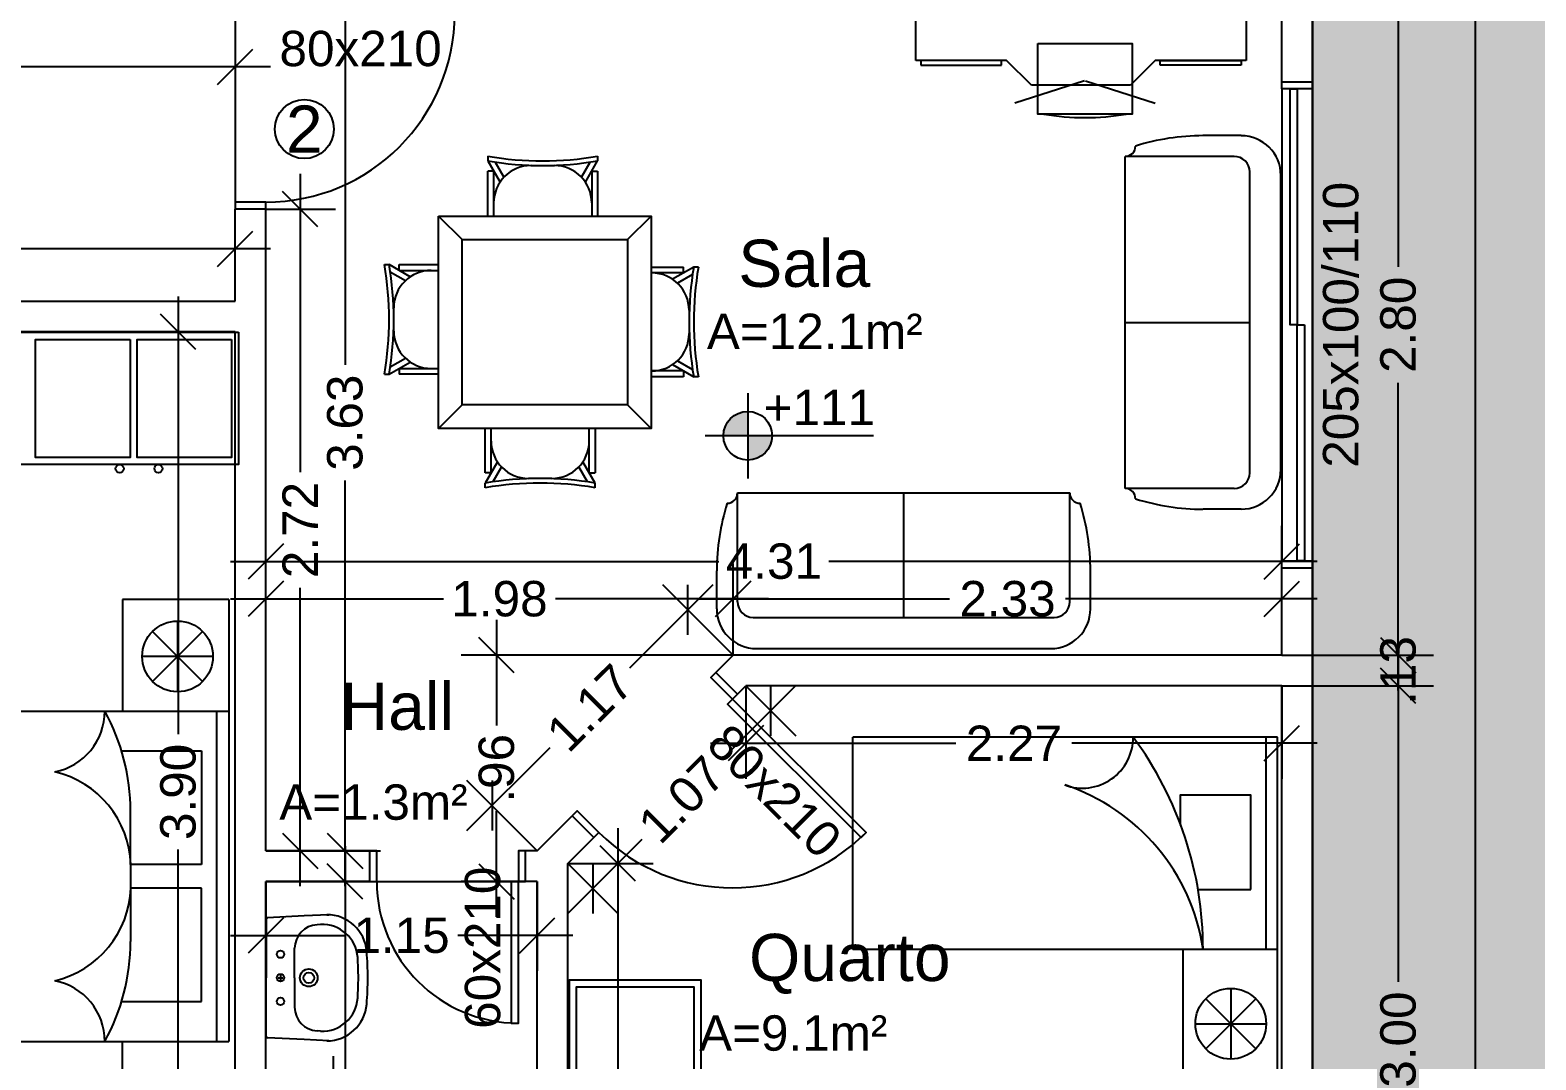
# Model space of a CAD drawing. Extents: x -120 to 178, y 5 to 129.
# Drawn here: x 25.16 to 31.54, y 82.47 to 86.83 of the extents above; entities that cross this region are included whole.
import ezdxf
from ezdxf.enums import TextEntityAlignment as Align

# ---------------------------------------------------------------- set-up
doc = ezdxf.new("R2010")
doc.units = 0
doc.header["$MEASUREMENT"] = 0
doc.layers.get('0').update_dxf_attribs({"linetype": 'CONTINUOUS'})
doc.layers.get('DEFPOINTS').update_dxf_attribs({"linetype": 'CONTINUOUS'})
for name, color, linetype in [('cota', 1, 'CONTINUOUS'), ('janela-porta', 6, 'CONTINUOUS'), ('moveis', 253, 'CONTINUOUS'), ('nivel', 4, 'CONTINUOUS'), ('parede', 2, 'CONTINUOUS'), ('piso', 4, 'CONTINUOUS'), ('texto', 7, 'CONTINUOUS'), ('vegetacao', 82, 'CONTINUOUS')]:
    doc.layers.add(name, color=color, linetype=linetype)
doc.styles.add('ROMANS', font='arial.ttf', dxfattribs={"height": 1.5})
doc.styles.get("Standard").update_dxf_attribs({"font": 'arial.ttf'})
doc.dimstyles.new('cotass', dxfattribs={"dimtxt": 0.15, "dimasz": 0.15, "dimexe": 0.15, "dimexo": 0, "dimgap": 0.05, "dimtad": 0, "dimzin": 4, "dimdsep": 46, "dimtxsty": 'Standard', "dimblk": 'OBLIQUE', "dimcen": 0, "dimdle": 0.15, "dimclrd": 256, "dimclrt": 4, "dimadec": 0, "dimazin": 1, "dimtfac": 1, "dimtix": 1, "dimtofl": 0, "dimtmove": 0, "dimatfit": 3, "dimldrblk": 'OPEN30', "dimfxl": 0, "dimtolj": 1, "dimtzin": 0, "dimlwd": -1, "dimarcsym": 0})

# ---------------------------------------------------------------- blocks, each defined once
blk = doc.blocks.new('_Oblique')
at = {"color": 0, "linetype": 'ByBlock', "lineweight": -2}
blk.add_line((-0.5, -0.5), (0.5, 0.5), dxfattribs=at)
blk = doc.blocks.new('*D160')
at = {"layer": 'cota', "transparency": 16777216}
for p, q in [((30.952, 84.2037), (30.952, 82.7982)), ((30.952, 80.9037), (30.952, 82.3092))]:
    blk.add_line(p, q, dxfattribs=at)
at = {"layer": 'cota', "color": 0, "lineweight": -2, "transparency": 16777216}
for p, q in [((30.4594, 84.0537), (31.102, 84.0537)), ((30.4594, 81.0537), (31.102, 81.0537))]:
    blk.add_line(p, q, dxfattribs=at)
at = {"layer": 'DEFPOINTS', "color": 0, "transparency": 16777216}
for p in [(30.4594, 84.0537), (30.952, 84.0537), (30.4594, 81.0537)]:
    blk.add_point(p, dxfattribs=at)
at = {"layer": 'cota', "transparency": 16777216, "xscale": 0.15, "yscale": 0.15, "zscale": 0.15}
for p, rotation in [((30.952, 84.0537), 90), ((30.952, 81.0537), 270)]:
    blk.add_blockref('_Oblique', p, dxfattribs=dict(at, rotation=rotation))
at = {"layer": 'cota', "color": 4, "transparency": 16777216, "insert": (30.952, 82.5537), "char_height": 0.15, "attachment_point": 5, "rotation": 90}
blk.add_mtext('\\A1;3.00', dxfattribs=at)
blk = doc.blocks.new('_Open30')
at = {"color": 0, "linetype": 'ByBlock', "lineweight": -2}
for p, q in [((-1, 0.268), (0, 0)), ((0, 0), (-1, -0.268)), ((0, 0), (-1, 0))]:
    blk.add_line(p, q, dxfattribs=at)
blk = doc.blocks.new('*D161')
at = {"layer": 'cota', "transparency": 16777216}
for p, q in [((30.952, 84.1837), (30.952, 84.3337)), ((30.952, 84.0537), (30.952, 83.9037))]:
    blk.add_line(p, q, dxfattribs=at)
at = {"layer": 'cota', "color": 0, "lineweight": -2, "transparency": 16777216}
for p, q in [((30.4594, 84.1837), (31.102, 84.1837)), ((30.4594, 84.0537), (31.102, 84.0537))]:
    blk.add_line(p, q, dxfattribs=at)
at = {"layer": 'DEFPOINTS', "color": 0, "transparency": 16777216}
for p in [(30.4594, 84.1837), (30.952, 84.1837), (30.4594, 84.0537)]:
    blk.add_point(p, dxfattribs=at)
at = {"layer": 'cota', "transparency": 16777216, "xscale": 0.15, "yscale": 0.15, "zscale": 0.15}
for p, rotation in [((30.952, 84.1837), 270), ((30.952, 84.0537), 90)]:
    blk.add_blockref('_Oblique', p, dxfattribs=dict(at, rotation=rotation))
at = {"layer": 'cota', "color": 4, "transparency": 16777216, "insert": (30.952, 84.1187), "char_height": 0.15, "attachment_point": 5, "rotation": 90}
blk.add_mtext('\\A1;.13', dxfattribs=at)
blk = doc.blocks.new('*D162')
at = {"layer": 'cota', "transparency": 16777216}
for p, q in [((30.952, 87.1337), (30.952, 85.8295)), ((30.952, 84.0337), (30.952, 85.3379))]:
    blk.add_line(p, q, dxfattribs=at)
at = {"layer": 'cota', "color": 0, "lineweight": -2, "transparency": 16777216}
for p, q in [((30.4594, 86.9837), (31.102, 86.9837)), ((30.4594, 84.1837), (31.102, 84.1837))]:
    blk.add_line(p, q, dxfattribs=at)
at = {"layer": 'DEFPOINTS', "color": 0, "transparency": 16777216}
for p in [(30.4594, 86.9837), (30.952, 86.9837), (30.4594, 84.1837)]:
    blk.add_point(p, dxfattribs=at)
at = {"layer": 'cota', "transparency": 16777216, "xscale": 0.15, "yscale": 0.15, "zscale": 0.15}
for p, rotation in [((30.952, 86.9837), 90), ((30.952, 84.1837), 270)]:
    blk.add_blockref('_Oblique', p, dxfattribs=dict(at, rotation=rotation))
at = {"layer": 'cota', "color": 4, "transparency": 16777216, "insert": (30.952, 85.5837), "char_height": 0.15, "attachment_point": 5, "rotation": 90}
blk.add_mtext('\\A1;2.80', dxfattribs=at)
blk = doc.blocks.new('*D200')
at = {"layer": 'cota', "color": 0, "lineweight": -2, "transparency": 16777216}
for p, q in [((17.2843, 85.6837), (17.2843, 86.0561)), ((26.0244, 85.6837), (26.0244, 86.0561))]:
    blk.add_line(p, q, dxfattribs=at)
at = {"layer": 'cota', "transparency": 16777216}
for p, q in [((17.1343, 85.9061), (20.6759, 85.9061)), ((26.1744, 85.9061), (21.1651, 85.9061))]:
    blk.add_line(p, q, dxfattribs=at)
at = {"layer": 'DEFPOINTS', "color": 0, "transparency": 16777216}
for p in [(26.0244, 85.9061), (17.2843, 85.6837), (26.0244, 85.6837)]:
    blk.add_point(p, dxfattribs=at)
at = {"layer": 'cota', "transparency": 16777216, "xscale": 0.15, "yscale": 0.15, "zscale": 0.15, "rotation": 180}
blk.add_blockref('_Oblique', (17.2843, 85.9061), dxfattribs=at)
at = {"layer": 'cota', "transparency": 16777216, "xscale": 0.15, "yscale": 0.15, "zscale": 0.15}
blk.add_blockref('_Oblique', (26.0244, 85.9061), dxfattribs=at)
at = {"layer": 'cota', "color": 4, "transparency": 16777216, "insert": (20.9205, 85.9061), "char_height": 0.15, "attachment_point": 5}
blk.add_mtext('\\A1;8.74', dxfattribs=at)
blk = doc.blocks.new('*D203')
at = {"layer": 'cota', "color": 0, "lineweight": -2, "transparency": 16777216}
for p, q in [((23.2193, 86.9837), (23.2193, 86.5277)), ((26.0244, 86.9837), (26.0244, 86.5277))]:
    blk.add_line(p, q, dxfattribs=at)
at = {"layer": 'cota', "transparency": 16777216}
for p, q in [((23.0693, 86.6777), (24.3902, 86.6777)), ((26.1744, 86.6777), (24.8535, 86.6777))]:
    blk.add_line(p, q, dxfattribs=at)
at = {"layer": 'DEFPOINTS', "color": 0, "transparency": 16777216}
for p in [(23.2193, 86.9837), (26.0244, 86.9837), (26.0244, 86.6777)]:
    blk.add_point(p, dxfattribs=at)
at = {"layer": 'cota', "transparency": 16777216, "xscale": 0.15, "yscale": 0.15, "zscale": 0.15, "rotation": 180}
blk.add_blockref('_Oblique', (23.2193, 86.6777), dxfattribs=at)
at = {"layer": 'cota', "transparency": 16777216, "xscale": 0.15, "yscale": 0.15, "zscale": 0.15}
blk.add_blockref('_Oblique', (26.0244, 86.6777), dxfattribs=at)
at = {"layer": 'cota', "color": 4, "transparency": 16777216, "insert": (24.6219, 86.6777), "char_height": 0.15, "attachment_point": 5}
blk.add_mtext('\\A1;2.81', dxfattribs=at)
blk = doc.blocks.new('*D207')
at = {"layer": 'cota', "transparency": 16777216}
for p, q in [((26.4898, 83.3737), (26.4898, 82.3848)), ((26.4898, 80.9037), (26.4898, 81.8926))]:
    blk.add_line(p, q, dxfattribs=at)
at = {"layer": 'cota', "color": 0, "lineweight": -2, "transparency": 16777216}
for p, q in [((26.1544, 83.2237), (26.6398, 83.2237)), ((26.1544, 81.0537), (26.6398, 81.0537))]:
    blk.add_line(p, q, dxfattribs=at)
at = {"layer": 'DEFPOINTS', "color": 0, "transparency": 16777216}
for p in [(26.1544, 83.2237), (26.4898, 83.2237), (26.1544, 81.0537)]:
    blk.add_point(p, dxfattribs=at)
at = {"layer": 'cota', "transparency": 16777216, "xscale": 0.15, "yscale": 0.15, "zscale": 0.15}
for p, rotation in [((26.4898, 83.2237), 90), ((26.4898, 81.0537), 270)]:
    blk.add_blockref('_Oblique', p, dxfattribs=dict(at, rotation=rotation))
at = {"layer": 'cota', "color": 4, "transparency": 16777216, "insert": (26.4898, 82.1387), "char_height": 0.15, "attachment_point": 5, "rotation": 90}
blk.add_mtext('\\A1;2.17', dxfattribs=at)
blk = doc.blocks.new('*D208')
at = {"layer": 'cota', "transparency": 16777216}
for p, q in [((26.4898, 87.1337), (26.4898, 85.4135)), ((26.4898, 83.2037), (26.4898, 84.9239))]:
    blk.add_line(p, q, dxfattribs=at)
at = {"layer": 'cota', "color": 0, "lineweight": -2, "transparency": 16777216}
for p, q in [((26.1544, 86.9837), (26.6398, 86.9837)), ((26.1544, 83.3537), (26.6398, 83.3537))]:
    blk.add_line(p, q, dxfattribs=at)
at = {"layer": 'DEFPOINTS', "color": 0, "transparency": 16777216}
for p in [(26.1544, 86.9837), (26.4898, 86.9837), (26.1544, 83.3537)]:
    blk.add_point(p, dxfattribs=at)
at = {"layer": 'cota', "transparency": 16777216, "xscale": 0.15, "yscale": 0.15, "zscale": 0.15}
for p, rotation in [((26.4898, 86.9837), 90), ((26.4898, 83.3537), 270)]:
    blk.add_blockref('_Oblique', p, dxfattribs=dict(at, rotation=rotation))
at = {"layer": 'cota', "color": 4, "transparency": 16777216, "insert": (26.4898, 85.1687), "char_height": 0.15, "attachment_point": 5, "rotation": 90}
blk.add_mtext('\\A1;3.63', dxfattribs=at)
blk = doc.blocks.new('*D243')
at = {"layer": 'cota', "transparency": 16777216}
for p, q in [((25.7828, 85.7037), (25.7828, 83.8482)), ((25.7828, 81.5037), (25.7828, 83.3592))]:
    blk.add_line(p, q, dxfattribs=at)
at = {"layer": 'cota', "color": 0, "lineweight": -2, "transparency": 16777216}
for p, q in [((26.0244, 85.5537), (25.6328, 85.5537)), ((26.0244, 81.6537), (25.6328, 81.6537))]:
    blk.add_line(p, q, dxfattribs=at)
at = {"layer": 'DEFPOINTS', "color": 0, "transparency": 16777216}
for p in [(26.0244, 85.5537), (25.7828, 81.6537), (26.0244, 81.6537)]:
    blk.add_point(p, dxfattribs=at)
at = {"layer": 'cota', "transparency": 16777216, "xscale": 0.15, "yscale": 0.15, "zscale": 0.15}
for p, rotation in [((25.7828, 85.5537), 90), ((25.7828, 81.6537), 270)]:
    blk.add_blockref('_Oblique', p, dxfattribs=dict(at, rotation=rotation))
at = {"layer": 'cota', "color": 4, "transparency": 16777216, "insert": (25.7828, 83.6037), "char_height": 0.15, "attachment_point": 5, "rotation": 90}
blk.add_mtext('\\A1;3.90', dxfattribs=at)
blk = doc.blocks.new('*D255')
at = {"layer": 'cota', "color": 0, "lineweight": -2, "transparency": 16777216}
for p, q in [((28.1344, 84.1837), (28.1344, 84.5717)), ((30.4594, 84.1837), (30.4594, 84.5717))]:
    blk.add_line(p, q, dxfattribs=at)
at = {"layer": 'cota', "transparency": 16777216}
for p, q in [((27.9844, 84.4217), (29.0508, 84.4217)), ((30.6094, 84.4217), (29.543, 84.4217))]:
    blk.add_line(p, q, dxfattribs=at)
at = {"layer": 'DEFPOINTS', "color": 0, "transparency": 16777216}
for p in [(30.4594, 84.4217), (28.1344, 84.1837), (30.4594, 84.1837)]:
    blk.add_point(p, dxfattribs=at)
at = {"layer": 'cota', "transparency": 16777216, "xscale": 0.15, "yscale": 0.15, "zscale": 0.15, "rotation": 180}
blk.add_blockref('_Oblique', (28.1344, 84.4217), dxfattribs=at)
at = {"layer": 'cota', "transparency": 16777216, "xscale": 0.15, "yscale": 0.15, "zscale": 0.15}
blk.add_blockref('_Oblique', (30.4594, 84.4217), dxfattribs=at)
at = {"layer": 'cota', "color": 4, "transparency": 16777216, "insert": (29.2969, 84.4217), "char_height": 0.15, "attachment_point": 5}
blk.add_mtext('\\A1;2.33', dxfattribs=at)
blk = doc.blocks.new('*D256')
at = {"layer": 'cota', "color": 0, "lineweight": -2, "transparency": 16777216}
for p, q in [((26.1544, 84.1837), (26.1544, 84.5717)), ((28.1344, 84.1837), (28.1344, 84.5717))]:
    blk.add_line(p, q, dxfattribs=at)
at = {"layer": 'cota', "transparency": 16777216}
for p, q in [((26.0044, 84.4217), (26.9064, 84.4217)), ((28.2844, 84.4217), (27.3823, 84.4217))]:
    blk.add_line(p, q, dxfattribs=at)
at = {"layer": 'DEFPOINTS', "color": 0, "transparency": 16777216}
for p in [(26.1544, 84.4217), (26.1544, 84.1837), (28.1344, 84.1837)]:
    blk.add_point(p, dxfattribs=at)
at = {"layer": 'cota', "transparency": 16777216, "xscale": 0.15, "yscale": 0.15, "zscale": 0.15, "rotation": 180}
blk.add_blockref('_Oblique', (26.1544, 84.4217), dxfattribs=at)
at = {"layer": 'cota', "transparency": 16777216, "xscale": 0.15, "yscale": 0.15, "zscale": 0.15}
blk.add_blockref('_Oblique', (28.1344, 84.4217), dxfattribs=at)
at = {"layer": 'cota', "color": 4, "transparency": 16777216, "insert": (27.1444, 84.4217), "char_height": 0.15, "attachment_point": 5}
blk.add_mtext('\\A1;1.98', dxfattribs=at)
blk = doc.blocks.new('*D257')
at = {"layer": 'cota', "color": 0, "lineweight": -2, "transparency": 16777216}
for p, q in [((26.1544, 84.1837), (26.1544, 84.7309)), ((30.4594, 84.1837), (30.4594, 84.7309))]:
    blk.add_line(p, q, dxfattribs=at)
at = {"layer": 'cota', "transparency": 16777216}
for p, q in [((26.0044, 84.5809), (28.0735, 84.5809)), ((30.6094, 84.5809), (28.5402, 84.5809))]:
    blk.add_line(p, q, dxfattribs=at)
at = {"layer": 'DEFPOINTS', "color": 0, "transparency": 16777216}
for p in [(26.1544, 84.5809), (26.1544, 84.1837), (30.4594, 84.1837)]:
    blk.add_point(p, dxfattribs=at)
at = {"layer": 'cota', "transparency": 16777216, "xscale": 0.15, "yscale": 0.15, "zscale": 0.15, "rotation": 180}
blk.add_blockref('_Oblique', (26.1544, 84.5809), dxfattribs=at)
at = {"layer": 'cota', "transparency": 16777216, "xscale": 0.15, "yscale": 0.15, "zscale": 0.15}
blk.add_blockref('_Oblique', (30.4594, 84.5809), dxfattribs=at)
at = {"layer": 'cota', "color": 4, "transparency": 16777216, "insert": (28.3069, 84.5809), "char_height": 0.15, "attachment_point": 5}
blk.add_mtext('\\A1;4.31', dxfattribs=at)
blk = doc.blocks.new('*D258')
at = {"layer": 'cota', "color": 0, "lineweight": -2, "transparency": 16777216}
for p, q in [((28.1882, 84.0537), (28.1882, 83.6597)), ((30.4594, 84.0537), (30.4594, 83.6597))]:
    blk.add_line(p, q, dxfattribs=at)
at = {"layer": 'cota', "transparency": 16777216}
for p, q in [((28.0382, 83.8097), (29.0777, 83.8097)), ((30.6094, 83.8097), (29.5699, 83.8097))]:
    blk.add_line(p, q, dxfattribs=at)
at = {"layer": 'DEFPOINTS', "color": 0, "transparency": 16777216}
for p in [(28.1882, 84.0537), (30.4594, 84.0537), (30.4594, 83.8097)]:
    blk.add_point(p, dxfattribs=at)
at = {"layer": 'cota', "transparency": 16777216, "xscale": 0.15, "yscale": 0.15, "zscale": 0.15, "rotation": 180}
blk.add_blockref('_Oblique', (28.1882, 83.8097), dxfattribs=at)
at = {"layer": 'cota', "transparency": 16777216, "xscale": 0.15, "yscale": 0.15, "zscale": 0.15}
blk.add_blockref('_Oblique', (30.4594, 83.8097), dxfattribs=at)
at = {"layer": 'cota', "color": 4, "transparency": 16777216, "insert": (29.3238, 83.8097), "char_height": 0.15, "attachment_point": 5}
blk.add_mtext('\\A1;2.27', dxfattribs=at)
blk = doc.blocks.new('*D259')
at = {"layer": 'cota', "transparency": 16777216}
for p, q in [((27.6455, 83.4498), (27.6455, 82.4234)), ((27.6455, 80.9037), (27.6455, 81.9301))]:
    blk.add_line(p, q, dxfattribs=at)
at = {"layer": 'cota', "color": 0, "lineweight": -2, "transparency": 16777216}
for p, q in [((27.4343, 83.2998), (27.7955, 83.2998)), ((27.4343, 81.0537), (27.7955, 81.0537))]:
    blk.add_line(p, q, dxfattribs=at)
at = {"layer": 'DEFPOINTS', "color": 0, "transparency": 16777216}
for p in [(27.4343, 83.2998), (27.4343, 81.0537), (27.6455, 81.0537)]:
    blk.add_point(p, dxfattribs=at)
at = {"layer": 'cota', "transparency": 16777216, "xscale": 0.15, "yscale": 0.15, "zscale": 0.15}
for p, rotation in [((27.6455, 83.2998), 90), ((27.6455, 81.0537), 270)]:
    blk.add_blockref('_Oblique', p, dxfattribs=dict(at, rotation=rotation))
at = {"layer": 'cota', "color": 4, "transparency": 16777216, "insert": (27.6455, 82.1768), "char_height": 0.15, "attachment_point": 5, "rotation": 90}
blk.add_mtext('\\A1;2.25', dxfattribs=at)
blk = doc.blocks.new('*D264')
at = {"layer": 'cota', "transparency": 16777216}
for p, q in [((26.2997, 86.2237), (26.2997, 84.959)), ((26.2997, 83.2037), (26.2997, 84.4684))]:
    blk.add_line(p, q, dxfattribs=at)
at = {"layer": 'cota', "color": 0, "lineweight": -2, "transparency": 16777216}
for p, q in [((26.1544, 86.0737), (26.4497, 86.0737)), ((26.1544, 83.3537), (26.4497, 83.3537))]:
    blk.add_line(p, q, dxfattribs=at)
at = {"layer": 'DEFPOINTS', "color": 0, "transparency": 16777216}
for p in [(26.1544, 86.0737), (26.2997, 86.0737), (26.1544, 83.3537)]:
    blk.add_point(p, dxfattribs=at)
at = {"layer": 'cota', "transparency": 16777216, "xscale": 0.15, "yscale": 0.15, "zscale": 0.15}
for p, rotation in [((26.2997, 86.0737), 90), ((26.2997, 83.3537), 270)]:
    blk.add_blockref('_Oblique', p, dxfattribs=dict(at, rotation=rotation))
at = {"layer": 'cota', "color": 4, "transparency": 16777216, "insert": (26.2997, 84.7137), "char_height": 0.15, "attachment_point": 5, "rotation": 90}
blk.add_mtext('\\A1;2.72', dxfattribs=at)
blk = doc.blocks.new('*D254')
at = {"layer": 'cota', "transparency": 16777216}
for p, q in [((27.1319, 84.3337), (27.1319, 83.885)), ((27.1319, 83.0737), (27.1319, 83.5224))]:
    blk.add_line(p, q, dxfattribs=at)
at = {"layer": 'cota', "color": 0, "lineweight": -2, "transparency": 16777216}
for p, q in [((28.1344, 84.1837), (26.9819, 84.1837)), ((27.3044, 83.2237), (26.9819, 83.2237))]:
    blk.add_line(p, q, dxfattribs=at)
at = {"layer": 'DEFPOINTS', "color": 0, "transparency": 16777216}
for p in [(28.1344, 84.1837), (27.1319, 83.2237), (27.3044, 83.2237)]:
    blk.add_point(p, dxfattribs=at)
at = {"layer": 'cota', "transparency": 16777216, "xscale": 0.15, "yscale": 0.15, "zscale": 0.15}
for p, rotation in [((27.1319, 84.1837), 90), ((27.1319, 83.2237), 270)]:
    blk.add_blockref('_Oblique', p, dxfattribs=dict(at, rotation=rotation))
at = {"layer": 'cota', "color": 4, "transparency": 16777216, "insert": (27.1319, 83.7037), "char_height": 0.15, "attachment_point": 5, "rotation": 90}
blk.add_mtext('\\A1;.96', dxfattribs=at)
blk = doc.blocks.new('*D481')
at = {"layer": 'cota', "transparency": 16777216}
for p, q in [((31.2799, 94.0237), (31.2799, 87.6953)), ((31.2799, 80.7737), (31.2799, 87.1021))]:
    blk.add_line(p, q, dxfattribs=at)
at = {"layer": 'cota', "color": 0, "lineweight": -2, "transparency": 16777216}
for p, q in [((30.5894, 93.8737), (31.4299, 93.8737)), ((30.5894, 80.9237), (31.4299, 80.9237))]:
    blk.add_line(p, q, dxfattribs=at)
at = {"layer": 'DEFPOINTS', "color": 0, "transparency": 16777216}
for p in [(30.5894, 93.8737), (31.2799, 93.8737), (30.5894, 80.9237)]:
    blk.add_point(p, dxfattribs=at)
at = {"layer": 'cota', "transparency": 16777216, "xscale": 0.15, "yscale": 0.15, "zscale": 0.15}
for p, rotation in [((31.2799, 93.8737), 90), ((31.2799, 80.9237), 270)]:
    blk.add_blockref('_Oblique', p, dxfattribs=dict(at, rotation=rotation))
at = {"layer": 'cota', "color": 4, "transparency": 16777216, "insert": (31.2799, 87.3987), "char_height": 0.15, "attachment_point": 5, "rotation": 90}
blk.add_mtext('\\A1;12.95', dxfattribs=at)
blk = doc.blocks.new('NIVEL')
at = {"layer": 'nivel'}
h = blk.add_hatch(color=256, dxfattribs=at)
h.paths.add_polyline_path([(0, 0.1375, 0.414214), (-0.1375, 0), (0, 0)])
h.paths.add_polyline_path([(0, 0), (0, -0.1375, 0.414214), (0.1375, 0)])
for p, q in [((0, 0.2417), (0, -0.2417)), ((0.7095, 0), (-0.2418, 0))]:
    blk.add_line(p, q, dxfattribs=at)
blk.add_circle((0, 0), 0.1375, dxfattribs=at)
blk = doc.blocks.new('*D993')
at = {"layer": 'cota', "color": 0, "lineweight": -2, "transparency": 16777216}
for p, q in [((26.1544, 83.2237), (26.1544, 82.8451)), ((27.3044, 83.2237), (27.3044, 82.8451))]:
    blk.add_line(p, q, dxfattribs=at)
at = {"layer": 'cota', "transparency": 16777216}
for p, q in [((26.0044, 82.9951), (26.491, 82.9951)), ((27.4544, 82.9951), (26.9677, 82.9951))]:
    blk.add_line(p, q, dxfattribs=at)
at = {"layer": 'DEFPOINTS', "color": 0, "transparency": 16777216}
for p in [(26.1544, 83.2237), (27.3044, 83.2237), (26.1544, 82.9951)]:
    blk.add_point(p, dxfattribs=at)
at = {"layer": 'cota', "transparency": 16777216, "xscale": 0.15, "yscale": 0.15, "zscale": 0.15, "rotation": 180}
blk.add_blockref('_Oblique', (26.1544, 82.9951), dxfattribs=at)
at = {"layer": 'cota', "transparency": 16777216, "xscale": 0.15, "yscale": 0.15, "zscale": 0.15}
blk.add_blockref('_Oblique', (27.3044, 82.9951), dxfattribs=at)
at = {"layer": 'cota', "color": 4, "transparency": 16777216, "insert": (26.7294, 82.9951), "char_height": 0.15, "attachment_point": 5}
blk.add_mtext('\\A1;1.15', dxfattribs=at)
blk = doc.blocks.new('*D994')
at = {"layer": 'cota', "transparency": 16777216}
for p, q in [((28.0486, 84.4816), (27.6957, 84.1286)), ((27.0065, 83.4394), (27.3594, 83.7924))]:
    blk.add_line(p, q, dxfattribs=at)
at = {"layer": 'cota', "color": 0, "lineweight": -2, "transparency": 16777216}
for p, q in [((28.1344, 84.1837), (27.8365, 84.4816)), ((27.3044, 83.3537), (27.0065, 83.6516))]:
    blk.add_line(p, q, dxfattribs=at)
at = {"layer": 'DEFPOINTS', "color": 0, "transparency": 16777216}
for p in [(27.9426, 84.3755), (28.1344, 84.1837), (27.3044, 83.3537)]:
    blk.add_point(p, dxfattribs=at)
at = {"layer": 'cota', "transparency": 16777216, "xscale": 0.15, "yscale": 0.15, "zscale": 0.15}
for p, rotation in [((27.9426, 84.3755), 45.00000000000012), ((27.1126, 83.5455), 225.0000000000001)]:
    blk.add_blockref('_Oblique', p, dxfattribs=dict(at, rotation=rotation))
at = {"layer": 'cota', "color": 4, "transparency": 16777216, "insert": (27.5276, 83.9605), "char_height": 0.15, "attachment_point": 5, "rotation": 45}
blk.add_mtext('\\A1;1.17', dxfattribs=at)
blk = doc.blocks.new('*D995')
at = {"layer": 'cota', "transparency": 16777216}
for p, q in [((28.3999, 84.0542), (28.085, 83.7393)), ((27.4339, 83.0882), (27.7487, 83.4031))]:
    blk.add_line(p, q, dxfattribs=at)
at = {"layer": 'cota', "color": 0, "lineweight": -2, "transparency": 16777216}
for p, q in [((28.1882, 84.0537), (28.3999, 83.842)), ((27.4343, 83.2998), (27.646, 83.0882))]:
    blk.add_line(p, q, dxfattribs=at)
at = {"layer": 'DEFPOINTS', "color": 0, "transparency": 16777216}
for p in [(28.1882, 84.0537), (28.2938, 83.9481), (27.4343, 83.2998)]:
    blk.add_point(p, dxfattribs=at)
at = {"layer": 'cota', "transparency": 16777216, "xscale": 0.15, "yscale": 0.15, "zscale": 0.15}
for p, rotation in [((28.2938, 83.9481), 45.00000000000148), ((27.5399, 83.1942), 225.0000000000015)]:
    blk.add_blockref('_Oblique', p, dxfattribs=dict(at, rotation=rotation))
at = {"layer": 'cota', "color": 4, "transparency": 16777216, "insert": (27.9169, 83.5712), "char_height": 0.15, "attachment_point": 5, "rotation": 45}
blk.add_mtext('\\A1;1.07', dxfattribs=at)

msp = doc.modelspace()

# ---------------------------------------------------------------- hatches: boundary and pattern name
at = {"layer": 'vegetacao'}
h = msp.add_hatch(dxfattribs=at)
h.set_pattern_fill('ANGLE', color=256, scale=2, style=0)
h.set_pattern_definition([(0, (4.21934, 69.4), (0, 0.55), [0.4, -0.15]), (90, (4.21934, 69.4), (-0.55, 3e-17), [0.4, -0.15])])
edge = h.paths.add_edge_path()
edge.add_line((33.5894, 75.9237), (33.5894, 116.2837))
edge.add_line((33.5894, 116.2837), (9.8693, 116.2837))
edge.add_line((9.8693, 116.2837), (9.8693, 110.2837))
edge.add_line((9.8693, 110.2837), (27.5894, 110.2837))
edge.add_arc((27.5894, 107.2837), 3, 0, 90, ccw=False)
edge.add_line((30.5894, 107.2837), (30.5894, 75.9237))
edge.add_line((30.5894, 75.9237), (33.5894, 75.9237))
h = msp.add_hatch(dxfattribs=at)
h.set_pattern_fill('TRACOS2', color=256, scale=2, style=0)
h.set_pattern_definition([(0, (1.44, 0.96), (0.88, 1.52), [0.08, -1.34, 0.06, -0.58, 0.12, -1.42]), (5, (0.54, 1.68), (0.787509, 1.554551), [0.16, -1.34, 0.12, -0.58, 0.24, -1.42]), (10, (1.06, 1.78), (0.53784, 1.902295), [0.14, -0.34, 0.18, -1.06, 0.1, -1.32]), (15, (0.7, 1.96), (0.450046, 1.797737), [0.28, -0.34, 0.3, -1.06, 0.22, -1.32]), (20, (0.86, 1.14), (0.889806, 1.473175), [0.16, -1.1, 0.14, -0.82, 0.1, -0.64]), (25, (1.14, 0.86), (0.9972314, 1.458057), [0.22, -1.1, 0.28, -0.82, 0.24, -0.64]), (30, (1.44, 1.02), (-0.146462, 1.69368), [0.1, -0.66, 0.08, -0.98, 0.06, -1.3]), (35, (0.54, 0.3), (0.148824, 1.9842), [0.22, -0.66, 0.16, -0.98, 0.12, -1.3]), (40, (0.88, 1.46), (0.225573, 1.442469), [0.08, -0.88, 0.06, -0.56, 0.16, -1.02]), (45, (0.88, 0.74), (-0.410122, 1.965757), [0.16, -0.88, 0.12, -0.56, 0.3, -1.02]), (50, (1.18, 0.74), (-0.534986, 1.571557), [0.04, -0.74, 0.1, -1.22, 0.12, -0.62]), (60, (1.24, 0.88), (-0.663154, 1.491384), [0.1, -0.82, 0.04, -0.96, 0.08, -0.74]), (65, (0.52, 0.88), (-0.486328, 2.080453), [0.22, -0.82, 0.08, -0.96, 0.16, -0.74]), (70, (1.02, 0.64), (-0.732615, 1.437246), [0.06, -0.38, 0.12, -0.64, 0.08, -0.88]), (75, (0.3, 0.46), (-1.550558, 1.554275), [0.12, -0.38, 0.24, -0.64, 0.16, -0.88]), (80, (1.12, 1.82), (-1.390436, 1.09813), [0.14, -0.88, 0.06, -1.04, 0.12, -0.98]), (85, (1.3, 0.38), (-1.660168, 0.988455), [0.28, -0.88, 0.12, -1.04, 0.24, -0.98]), (90, (1.24, 0.96), (-1.76, 0.74), [0.12, -0.62, 0.08, -1.22, 0.04, -1.24]), (95, (0.52, 1.68), (-1.88055, 1.30105), [0.24, -0.62, 0.08, -1.22, 0.08, -1.24]), (100, (0.92, 1.58), (-1.653143, 0.967635), [0.14, -0.78, 0.12, -0.64, 0.14, -1.46]), (105, (1.28, 1.94), (-1.731187, 0.819872), [0.28, -0.78, 0.24, -0.64, 0.28, -1.46]), (110, (0.78, 0.44), (-1.602936, 0.544608), [0.16, -0.52, 0.08, -1.06, 0.12, -1.16]), (115, (1.86, 0.44), (-1.644302, 0.40283), [0.3, -0.52, 0.16, -1.06, 0.24, -1.16]), (120, (0.24, 0.68), (-1.911, 0.189948), [0.1, -1.34, 0.12, -0.62, 0.14, -0.82]), (125, (0.42, 0.86), (-2.170974, 0.066875), [0.22, -1.34, 0.24, -0.62, 0.28, -0.82]), (130, (0.68, 0.24), (-1.860718, 0.475107), [0.06, -0.44, 0.08, -0.86, 0.16, -1.12]), (135, (0.86, 0.42), (-2.149605, 0.311127), [0.12, -0.44, 0.16, -0.86, 0.3, -1.12]), (140, (0.08, 1.84), (-1.470646, -0.228038), [0.12, -0.72, 0.14, -0.62, 0.08, -0.84]), (145, (0.88, 0.58), (-1.548418, -0.502793), [0.24, -0.72, 0.28, -0.62, 0.16, -0.84]), (150, (1.74, 0.12), (-1.3655, -0.805115), [0.08, -0.56, 0.16, -1.24, 0.14, -1.14]), (155, (1.56, 1.22), (-1.77954, -0.692849), [0.16, -0.56, 0.3, -1.24, 0.28, -1.14]), (160, (0.42, 1.24), (-1.586007, -1.082858), [0.12, -0.84, 0.1, -0.76, 0.08, -1.22]), (165, (0.24, 0.52), (-1.706049, -1.344246), [0.24, -0.84, 0.22, -0.76, 0.16, -1.22]), (170, (0.54, 0.76), (-1.437627, -1.127488), [0.18, -0.66, 0.12, -0.9, 0.16, -0.88]), (175, (1.44, 1.66), (-1.365265, -1.607125), [0.22, -0.66, 0.24, -0.9, 0.26, -0.88])])
h.paths.add_polyline_path([(33.5894, 116.2837), (21.7193, 116.2837), (21.7193, 110.2837), (27.5894, 110.2837, -0.414214), (30.5894, 107.2837), (30.5894, 76.1987), (31.8894, 76.1987), (31.8894, 76.1487), (30.5894, 76.1487), (30.5894, 75.9237), (33.5894, 75.9237)])

# ---------------------------------------------------------------- linework, layer by layer
at = {"layer": 'cota', "color": 6}
msp.add_circle((26.3173, 86.4132), 0.125, dxfattribs=at)
at = {"layer": 'janela-porta', "color": 6, "linetype": 'Continuous'}
for p, q in [((30.4594, 86.5837), (30.4594, 84.5837)), ((30.5894, 86.5837), (30.5894, 84.5837))]:
    msp.add_line(p, q, dxfattribs=at)
for points in [[(30.5894, 86.6137), (30.5894, 86.5837), (30.4594, 86.5837), (30.4594, 86.6137)], [(26.1544, 86.0737), (26.1544, 86.1037), (26.0244, 86.1037), (26.0244, 86.0737)], [(30.4594, 84.5537), (30.4594, 84.5837), (30.5894, 84.5837), (30.5894, 84.5537)], [(28.0609, 84.1103), (28.0397, 84.089), (28.1316, 83.9971), (28.1528, 84.0183)], [(27.5447, 83.4102), (27.5659, 83.4314), (27.474, 83.5234), (27.4528, 83.5021)], [(26.5943, 83.2237), (26.6244, 83.2237), (26.6244, 83.3537), (26.5943, 83.3537)], [(27.2544, 83.3537), (27.2244, 83.3537), (27.2244, 83.2237), (27.2544, 83.2237)]]:
    msp.add_lwpolyline(points, dxfattribs=at)
for points in [[(30.5244, 86.5837), (30.5244, 85.5837), (30.4944, 85.5837), (30.4944, 86.5837), (30.5244, 86.5837)], [(30.5544, 85.5837), (30.5544, 84.5837), (30.5244, 84.5837), (30.5244, 85.5837), (30.5544, 85.5837)], [(28.1316, 83.9971), (28.1104, 83.9759), (28.6761, 83.4102), (28.6973, 83.4314), (28.1316, 83.9971)], [(27.2244, 83.2237), (27.1943, 83.2237), (27.1943, 82.6237), (27.2244, 82.6237), (27.2244, 83.2237)]]:
    msp.add_lwpolyline(points, close=True, dxfattribs=at)
for centre, radius, start, end in [((26.1544, 86.9037), 0.8, 270, 0), ((28.1316, 83.9971), 0.8, 225, 315), ((27.2244, 83.2237), 0.6, 180, 270)]:
    msp.add_arc(centre, radius, start, end, dxfattribs=at)
at = {"layer": 'moveis'}
for p, q in [((28.9078, 86.7046), (28.9078, 86.9846)), ((30.3078, 86.9846), (30.3078, 86.7046)), ((29.2928, 86.7046), (28.9078, 86.7046)), ((29.2718, 86.7046), (28.9288, 86.7046)), ((28.9288, 86.7046), (28.9288, 86.6836)), ((29.2718, 86.6836), (29.2718, 86.7046)), ((29.3978, 86.5996), (29.2928, 86.7046)), ((29.9228, 86.7046), (29.8178, 86.5996)), ((30.3078, 86.7046), (29.9228, 86.7046)), ((29.9438, 86.7046), (30.2868, 86.7046)), ((29.9438, 86.6836), (29.9438, 86.7046)), ((30.2868, 86.7046), (30.2868, 86.6836)), ((28.9288, 86.6836), (29.2718, 86.6836)), ((30.2868, 86.6836), (29.9438, 86.6836)), ((29.6223, 86.6177), (29.3272, 86.5233)), ((29.8178, 86.5996), (29.3978, 86.5996)), ((29.6278, 86.6177), (29.9229, 86.5233)), ((30.2861, 86.3855), (30.125, 86.3855)), ((27.0948, 86.2984), (27.0948, 86.2785)), ((27.0948, 86.2785), (27.1465, 86.1888)), ((27.1263, 86.2734), (27.1632, 86.2095)), ((27.2778, 86.2588), (27.3769, 86.2588)), ((27.4915, 86.2095), (27.5284, 86.2734)), ((27.5082, 86.1888), (27.5599, 86.2785)), ((27.5599, 86.2984), (27.5599, 86.2785)), ((30.2568, 86.2975), (29.795, 86.2975)), ((29.795, 84.8901), (29.795, 86.2975)), ((27.0948, 86.0447), (27.0948, 86.2356)), ((27.1195, 86.2356), (27.0948, 86.2356)), ((27.1195, 86.2356), (27.1195, 86.0447)), ((27.5352, 86.2356), (27.5352, 86.0447)), ((27.5352, 86.2356), (27.5599, 86.2356)), ((27.5599, 86.2356), (27.5599, 86.0447)), ((30.3229, 84.9561), (30.3229, 86.2315)), ((30.4547, 84.9707), (30.4547, 86.2168)), ((26.8866, 86.0447), (26.9866, 85.9447)), ((27.6865, 85.9447), (27.7865, 86.0447)), ((26.6568, 85.839), (26.6767, 85.839)), ((26.7664, 85.7872), (26.6767, 85.839)), ((26.7196, 85.839), (26.8866, 85.839)), ((26.7196, 85.8142), (26.7196, 85.839)), ((26.7196, 85.8142), (26.8866, 85.8142)), ((27.7865, 85.8282), (27.9244, 85.8282)), ((27.9673, 85.8282), (27.8776, 85.7765)), ((27.9244, 85.8035), (27.9244, 85.8282)), ((27.9872, 85.8282), (27.9673, 85.8282)), ((26.7457, 85.7706), (26.6817, 85.8075)), ((27.9244, 85.8035), (27.7865, 85.8035)), ((27.9622, 85.7967), (27.8983, 85.7598)), ((26.6964, 85.5569), (26.6964, 85.6559)), ((27.9476, 85.6452), (27.9476, 85.5462)), ((29.795, 85.5938), (30.3229, 85.5938)), ((26.6767, 85.3738), (26.7664, 85.4256)), ((26.6817, 85.4053), (26.7457, 85.4422)), ((27.8983, 85.4315), (27.9622, 85.3946)), ((26.6568, 85.3738), (26.6767, 85.3738)), ((26.7196, 85.3986), (26.8866, 85.3986)), ((26.7196, 85.3986), (26.7196, 85.3738)), ((26.8866, 85.3738), (26.7196, 85.3738)), ((27.9244, 85.3879), (27.7865, 85.3879)), ((27.9244, 85.3631), (27.7865, 85.3631)), ((27.8776, 85.4149), (27.9673, 85.3631)), ((27.9244, 85.3879), (27.9244, 85.3631)), ((27.9872, 85.3631), (27.9673, 85.3631)), ((26.9866, 85.2447), (26.8866, 85.1447)), ((27.6865, 85.2447), (27.7865, 85.1447)), ((27.0841, 84.9557), (27.0841, 85.1447)), ((27.1088, 84.9557), (27.1088, 85.1447)), ((27.5244, 84.9557), (27.5244, 85.1447)), ((27.5492, 85.1447), (27.5492, 84.9557)), ((27.1358, 85.0025), (27.0841, 84.9129)), ((27.1525, 84.9818), (27.1156, 84.9179)), ((27.5177, 84.9179), (27.4808, 84.9818)), ((27.5492, 84.9129), (27.4975, 85.0025)), ((27.1088, 84.9557), (27.0841, 84.9557)), ((27.3661, 84.9326), (27.2671, 84.9326)), ((27.5244, 84.9557), (27.5492, 84.9557)), ((27.0841, 84.893), (27.0841, 84.9129)), ((27.5492, 84.893), (27.5492, 84.9129)), ((28.1529, 84.4093), (28.1529, 84.8711)), ((28.1529, 84.8711), (29.5603, 84.8711)), ((28.8566, 84.8711), (28.8566, 84.3433)), ((29.5603, 84.4093), (29.5603, 84.8711)), ((30.2568, 84.8901), (29.795, 84.8901)), ((30.2861, 84.8021), (30.125, 84.8021)), ((28.0649, 84.38), (28.0649, 84.5412)), ((29.6483, 84.38), (29.6483, 84.5412)), ((25.5469, 84.4193), (25.5469, 83.9461)), ((25.9969, 84.4193), (25.5469, 84.4193)), ((25.9969, 84.4193), (25.9969, 82.5461)), ((25.9969, 84.4193), (25.9969, 84.2644)), ((28.2189, 84.3433), (29.4943, 84.3433)), ((25.8865, 84.0719), (25.6744, 84.284)), ((25.8865, 84.284), (25.6744, 84.0719)), ((25.7804, 84.3279), (25.7804, 84.0279)), ((25.9304, 84.1779), (25.6304, 84.1779)), ((28.2335, 84.2114), (29.4796, 84.2114)), ((24.1469, 83.9461), (25.9969, 83.9461)), ((25.9469, 82.5461), (25.9469, 83.9461)), ((28.6407, 82.9363), (28.6407, 83.8363)), ((30.4407, 83.8363), (28.6407, 83.8363)), ((30.3907, 83.8363), (30.3907, 82.9363)), ((30.4407, 81.4363), (30.4407, 83.8363)), ((25.5433, 83.7772), (25.8811, 83.7772)), ((25.8811, 83.7772), (25.8811, 83.2961)), ((25.5811, 83.2961), (25.5811, 83.5222)), ((25.8811, 83.2961), (25.5811, 83.2961)), ((25.5811, 83.2961), (25.5811, 82.97)), ((25.8811, 83.1961), (25.5811, 83.1961)), ((25.8811, 82.715), (25.8811, 83.1961)), ((26.1564, 83.0649), (26.1564, 82.8157)), ((26.3164, 83.0778), (26.1611, 83.0698)), ((26.4209, 83.0832), (26.3164, 83.0778)), ((26.4124, 83.0832), (26.4209, 83.0832)), ((26.3862, 83.0414), (26.3713, 83.0406)), ((26.2764, 82.8157), (26.2764, 82.9407)), ((30.4407, 82.9363), (28.6407, 82.9363)), ((30.0407, 82.3363), (30.0407, 82.9363)), ((26.1564, 82.5665), (26.1564, 82.8157)), ((26.2064, 82.8157), (26.2264, 82.8157)), ((26.2164, 82.8257), (26.2164, 82.8057)), ((26.2764, 82.8157), (26.2764, 82.6907)), ((30.2426, 82.771), (30.2426, 82.471)), ((25.5433, 82.715), (25.8811, 82.715)), ((30.1365, 82.515), (30.3486, 82.7271)), ((30.1365, 82.7271), (30.3486, 82.515)), ((30.0926, 82.621), (30.3926, 82.621)), ((26.3164, 82.5536), (26.1611, 82.5615)), ((26.3862, 82.59), (26.3713, 82.5908)), ((24.1469, 82.5461), (25.9969, 82.5461)), ((25.5469, 82.0729), (25.5469, 82.5461)), ((26.4209, 82.5482), (26.3164, 82.5536))]:
    msp.add_line(p, q, dxfattribs=at)
for points in [[(29.425, 86.7768), (29.825, 86.7768), (29.825, 86.4768), (29.425, 86.4768), (29.425, 86.7768)], [(26.8866, 86.0447), (27.7865, 86.0447), (27.7865, 85.1447), (26.8866, 85.1447), (26.8866, 86.0447)], [(26.9866, 85.9447), (27.6865, 85.9447), (27.6865, 85.2447), (26.9866, 85.2447), (26.9866, 85.9447)], [(26.0389, 85.5519), (26.0389, 84.9919), (24.2889, 84.9919), (24.2889, 85.5519), (26.0389, 85.5519)], [(25.5789, 85.5219), (25.5789, 85.0219), (25.1789, 85.0219), (25.1789, 85.5219), (25.5789, 85.5219)], [(26.0089, 85.5219), (26.0089, 85.0219), (25.6089, 85.0219), (25.6089, 85.5219), (26.0089, 85.5219)], [(27.4392, 81.0554), (27.9992, 81.0554), (27.9992, 82.8054), (27.4392, 82.8054), (27.4392, 81.0554)], [(27.4692, 82.3754), (27.9692, 82.3754), (27.9692, 82.7754), (27.4692, 82.7754), (27.4692, 82.3754)]]:
    msp.add_lwpolyline(points, close=True, dxfattribs=at)
for points in [[(30.3283, 83.1893), (30.3283, 83.5893), (30.0283, 83.5893), (30.0283, 83.4625)], [(30.1012, 83.1893), (30.3283, 83.1893)]]:
    msp.add_lwpolyline(points, dxfattribs=at)
for centre, radius in [((25.5351, 84.9739), 0.017), ((25.6992, 84.9739), 0.017), ((25.7804, 84.1779), 0.15), ((26.2164, 82.9157), 0.016), ((26.2164, 82.8157), 0.016), ((26.3364, 82.8157), 0.0375), ((26.3364, 82.8157), 0.0225), ((30.2426, 82.621), 0.15), ((26.2164, 82.7157), 0.016)]:
    msp.add_circle(centre, radius, dxfattribs=at)
for centre, radius, start, end in [((29.625, 87.5096), 1.0475, 260.38281, 279.61719), ((30.1278, 85.4153), 0.9702, 90.17224, 107.31836), ((30.2861, 86.2168), 0.1686, 0, 90), ((29.795, 86.3415), 0.044, 270.00305, 0), ((27.3274, 87.6547), 1.3762, 260.27097, 279.729), ((27.3274, 87.6349), 1.3762, 260.27097, 279.729), ((27.2779, 86.1004), 0.1583, 90, 180), ((27.3769, 86.1004), 0.1583, 0, 90), ((30.2568, 86.2315), 0.066, 0, 90), ((25.3005, 85.6064), 1.3762, 350.271, 9.729), ((25.3203, 85.6064), 1.3762, 350.271, 9.729), ((26.8548, 85.6559), 0.1583, 90, 180), ((29.3237, 85.5957), 1.3762, 170.27097, 189.729), ((29.3435, 85.5957), 1.3762, 170.27097, 189.729), ((27.7892, 85.6452), 0.1583, 0, 90), ((26.8548, 85.5569), 0.1583, 180, 270), ((27.7892, 85.5462), 0.1583, 270, 0), ((27.2671, 85.0909), 0.1583, 180, 270), ((27.3661, 85.0909), 0.1583, 270, 0), ((27.3167, 83.5564), 1.3762, 80.27097, 99.72903), ((30.2568, 84.956), 0.066, 270, 0), ((30.2861, 84.9707), 0.1686, 270, 0), ((27.3167, 83.5366), 1.3762, 80.27097, 99.72903), ((28.1089, 84.8711), 0.044, 270, 359.99698), ((29.6043, 84.8711), 0.044, 180.00305, 270), ((29.795, 84.8461), 0.044, 0, 89.99698), ((29.0351, 84.5384), 0.9702, 162.68166, 179.82774), ((28.6781, 84.5384), 0.9702, 0.17224, 17.31836), ((30.1278, 85.7723), 0.9702, 252.68164, 269.82773), ((28.2189, 84.4093), 0.066, 180, 270), ((29.4943, 84.4093), 0.066, 270, 0), ((28.2336, 84.38), 0.1686, 180, 270), ((29.4796, 84.38), 0.1686, 270, 0), ((25.2103, 83.9459), 0.2616, 281.06396, 0.05048), ((24.7037, 83.5222), 0.8774, 0, 28.88812), ((29.6144, 83.834), 0.2144, 249.42602, 0.63031), ((28.6147, 82.9378), 1.5105, 359.94308, 36.50214), ((25.163, 83.281), 0.4196, 2.06427, 76.5578), ((29.2693, 82.8115), 0.8648, 8.29981, 71.83066), ((25.163, 83.2112), 0.4196, 283.4422, 357.93573), ((26.1614, 83.0649), 0.005, 92.9418, 180), ((26.4124, 82.9132), 0.17, 4.69812, 90), ((26.3764, 82.9407), 0.1, 92.9418, 180), ((26.394, 82.8915), 0.15, 3.7164, 92.9418), ((24.7037, 82.97), 0.8774, 331.11188, 0), ((25.226, 82.8157), 1.3204, 0, 3.7164), ((25.226, 82.8157), 1.3604, 0, 4.69812), ((25.226, 82.8157), 1.3204, 356.2836, 0), ((25.226, 82.8157), 1.3604, 355.30188, 0), ((25.2103, 82.5464), 0.2616, 359.94952, 78.93604), ((26.3764, 82.6907), 0.1, 180, 267.0582), ((26.394, 82.7398), 0.15, 267.0582, 356.2836), ((26.4124, 82.7182), 0.17, 270, 355.30188), ((26.1614, 82.5665), 0.005, 180, 267.0582)]:
    msp.add_arc(centre, radius, start, end, dxfattribs=at)
at = {"layer": 'parede'}
for p, q in [((30.5894, 86.6137), (30.5894, 87.2012)), ((30.4594, 86.6137), (30.4594, 86.9837)), ((30.4594, 86.6137), (30.5894, 86.6137)), ((26.0244, 85.6837), (26.0244, 86.0737)), ((26.1544, 86.0737), (26.0244, 86.0737)), ((26.1544, 83.3537), (26.1544, 86.0737)), ((20.4743, 85.6837), (26.0244, 85.6837)), ((26.0244, 85.5537), (23.5243, 85.5537)), ((26.0244, 81.6537), (26.0244, 85.5537)), ((26.0244, 81.6537), (26.0244, 85.5537)), ((30.4594, 84.1837), (30.4594, 84.5537)), ((30.4594, 84.5537), (30.5894, 84.5537)), ((30.5894, 80.9237), (30.5894, 84.5537)), ((28.0609, 84.1103), (28.1344, 84.1837)), ((30.4594, 84.1837), (28.1344, 84.1837)), ((28.1528, 84.0183), (28.0609, 84.1103)), ((28.1528, 84.0183), (28.1882, 84.0537)), ((30.4594, 84.0537), (28.1882, 84.0537)), ((30.4594, 81.0537), (30.4594, 84.0537)), ((27.3044, 83.3537), (27.4528, 83.5022)), ((27.5447, 83.4102), (27.4528, 83.5022)), ((27.4343, 83.2998), (27.5447, 83.4102)), ((26.5943, 83.3537), (26.1544, 83.3537)), ((26.5943, 83.2237), (26.5943, 83.3537)), ((27.3044, 83.3537), (27.2544, 83.3537)), ((27.2544, 83.2237), (27.2544, 83.3537)), ((27.4343, 81.0537), (27.4343, 83.2998)), ((26.1544, 81.0537), (26.1544, 83.2237)), ((26.5943, 83.2237), (26.1544, 83.2237)), ((27.3044, 83.2237), (27.2544, 83.2237)), ((27.3044, 81.0537), (27.3044, 83.2237)), ((26.1544, 81.0537), (26.1544, 82.9237))]:
    msp.add_line(p, q, dxfattribs=at)
at = {"layer": 'piso'}
for p, q in [((30.5894, 107.2837), (30.5894, 75.9237)), ((26.0244, 86.9337), (26.0244, 86.0737)), ((26.5943, 83.2237), (27.2544, 83.2237))]:
    msp.add_line(p, q, dxfattribs=at)
msp.add_lwpolyline([(33.5894, 116.2837), (33.5894, 75.9237), (13.0894, 75.9237), (13.0894, 79.2137), (12.2193, 79.2137), (12.2193, 93.7437), (12.7193, 93.7437), (12.7193, 80.9237), (17.2843, 80.9237), (17.2843, 81.5237), (26.0244, 81.5237), (26.0244, 80.9237), (26.0244, 80.9237), (30.5894, 80.9237), (30.5894, 93.8737), (24.8993, 93.8737), (24.8993, 91.5437), (22.8493, 91.5437), (22.8493, 96.0037), (9.8693, 96.0037), (9.8693, 105.2837)], dxfattribs=at)

# ---------------------------------------------------------------- block references
at = {"layer": 'nivel', "xscale": 0.75, "yscale": 0.75, "zscale": 0.75}
for p in [(28.1964, 85.1133), (26.4401, 82.3023)]:
    msp.add_blockref('NIVEL', p, dxfattribs=at)

# ---------------------------------------------------------------- texts
at = {"layer": 'cota', "color": 6, "style": 'ROMANS'}
msp.add_text('2', height=0.2, dxfattribs=at).set_placement((26.3173, 86.4132), align=Align.MIDDLE_CENTER)
at = {"layer": 'texto'}
for s, height, p in [('80x210', 0.15, (26.5559, 86.6349)), ('Sala', 0.2, (28.4356, 85.6845)), ('A=12.1m²', 0.15, (28.4801, 85.4359)), ('+111', 0.15, (28.4996, 85.1133)), ('Hall', 0.2, (26.7116, 83.8067)), ('A=1.3m²', 0.15, (26.6102, 83.4406)), ('Quarto', 0.2, (28.6286, 82.742)), ('A=9.1m²', 0.15, (28.3889, 82.4617))]:
    msp.add_text(s, height=height, dxfattribs=at).set_placement(p, align=Align.BOTTOM_CENTER)
for s, rotation, p in [('205x100/110', 90, (30.8282, 85.5837)), ('80x210', 315, (28.2255, 83.5231)), ('60x210', 90, (27.1924, 82.9431))]:
    msp.add_text(s, height=0.15, rotation=rotation, dxfattribs=at).set_placement(p, align=Align.BOTTOM_CENTER)

# ---------------------------------------------------------------- dimensions: what is measured, and where the dimension line sits
at = {"layer": 'cota'}
for base, p1, p2, angle, picture, middle in [((31.2799, 93.8737), (30.5894, 80.9237), (30.5894, 93.8737), 90, '*D481', (31.2799, 87.3987)), ((26.2997, 86.0737), (26.1544, 83.3537), (26.1544, 86.0737), 90, '*D264', (26.2997, 84.7137)), ((25.7828, 81.6537), (26.0244, 85.5537), (26.0244, 81.6537), 90, '*D243', (25.7828, 83.6037)), ((26.15435, 84.5809), (30.45938, 84.1837), (26.15435, 84.1837), 180, '*D257', (28.30687, 84.5809)), ((26.1544, 84.4217), (28.1344, 84.1837), (26.1544, 84.1837), 180, '*D256', (27.1444, 84.4217)), ((30.45938, 84.42174), (28.13436, 84.1837), (30.45938, 84.1837), 180, '*D255', (29.29687, 84.42174)), ((27.1319, 83.2237), (28.1344, 84.1837), (27.3044, 83.2237), 90, '*D254', (27.1319, 83.7037)), ((30.4594, 83.8097), (28.1882, 84.0537), (30.4594, 84.0537), 180, '*D258', (29.3238, 83.8097)), ((27.6455, 81.0537), (27.4343, 83.2998), (27.4343, 81.0537), 90, '*D259', (27.6455, 82.1768))]:
    dim = msp.add_linear_dim(base=base, p1=p1, p2=p2, angle=angle, dimstyle='cotass', dxfattribs=at)
    dim.commit()
    dim.dimension.update_dxf_attribs({"geometry": picture, "text_midpoint": middle})
for base, p1, p2, angle, picture, middle in [((26.4898, 86.9837), (26.1544, 83.3537), (26.1544, 86.9837), 90, '*D208', (26.4898, 85.1687)), ((30.952, 86.9837), (30.4594, 84.1837), (30.4594, 86.9837), 90, '*D162', (30.952, 85.5837)), ((30.952, 84.1837), (30.4594, 84.0537), (30.4594, 84.1837), 90, '*D161', (30.952, 84.1187)), ((30.952, 84.0537), (30.4594, 81.0537), (30.4594, 84.0537), 90, '*D160', (30.952, 82.5537)), ((26.4898, 83.2237), (26.1544, 81.0537), (26.1544, 83.2237), 90, '*D207', (26.4898, 82.1387)), ((26.1544, 82.9951), (27.3044, 83.2237), (26.1544, 83.2237), 180, '*D993', (26.7294, 82.9951))]:
    dim = msp.add_linear_dim(base=base, p1=p1, p2=p2, angle=angle, dimstyle='cotass', override={"dimtmove": 1}, dxfattribs=at)
    dim.commit()
    dim.dimension.update_dxf_attribs({"geometry": picture, "text_midpoint": middle})
dim = msp.add_linear_dim(base=(26.0244, 86.6777), p1=(23.2193, 86.9837), p2=(26.0244, 86.9837), dimstyle='cotass', dxfattribs=at)
dim.commit()
dim.dimension.update_dxf_attribs({"geometry": '*D203', "text_midpoint": (24.6219, 86.6777)})
dim = msp.add_linear_dim(base=(26.0244, 85.9061), p1=(17.2843, 85.6837), p2=(26.0244, 85.6837), dimstyle='cotass', dxfattribs=at)
dim.commit()
dim.dimension.update_dxf_attribs({"geometry": '*D200', "text_midpoint": (20.9205, 85.9061), "dimtype": 160})
for p1, p2, distance, picture, middle in [((27.3044, 83.3537), (28.1344, 84.1837), 0.2712, '*D994', (27.5276, 83.9605)), ((27.4343, 83.2998), (28.1882, 84.0537), -0.1493, '*D995', (27.9169, 83.5712))]:
    dim = msp.add_aligned_dim(p1=p1, p2=p2, distance=distance, dimstyle='cotass', dxfattribs=at)
    dim.commit()
    dim.dimension.update_dxf_attribs({"geometry": picture, "text_midpoint": middle})

doc.saveas('drawing.dxf')
